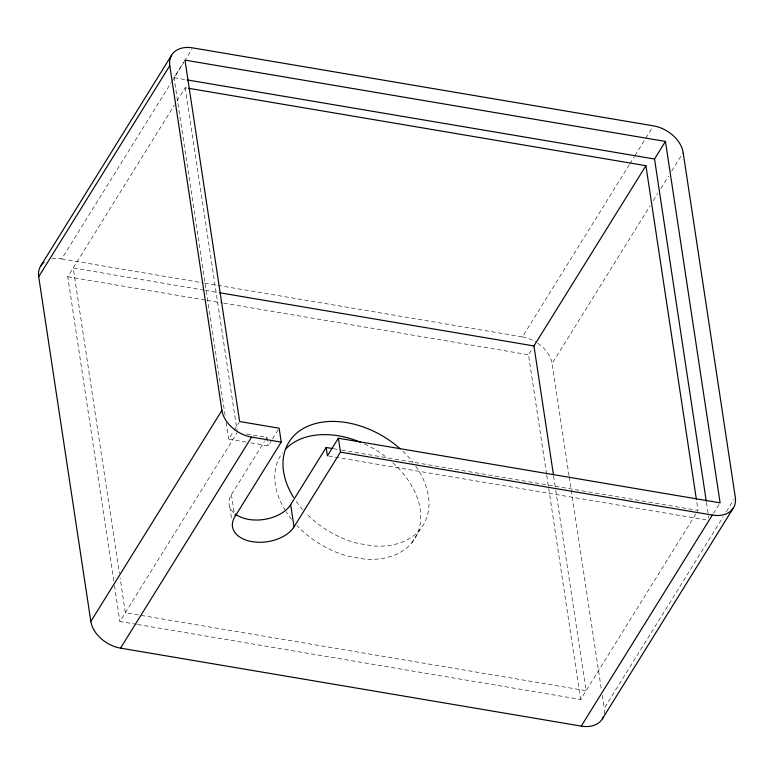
<?xml version="1.0" encoding="UTF-8"?>
<svg xmlns="http://www.w3.org/2000/svg" width="774" height="774" viewBox="0 0 774 774"><rect width="100%" height="100%" fill="white"/><g stroke="black" fill="none" stroke-linecap="round" stroke-linejoin="round"><path stroke-width="0.58" stroke-dasharray="3.87 2.9" d="M225.099 415.261L174.053 77.71L183.757 62.075M51.848 258.922A28.706 19.882 31.8 0 1 61.668 258.932L171.112 82.721M171.741 81.705L183.835 62.239M184.473 61.214L192.107 48.917M113.759 580.945L67.754 276.782L174.373 105.129M176.917 101.036L185.18 87.723L187.56 88.12M246.132 442.06L228.707 439.11L233.564 431.292M234.164 430.315L239.021 422.507M136.563 624.318L119.893 621.503L237.318 432.443M233.7 512.688A32.285 20.056 -8.6 0 1 231.436 494.615L264.398 441.538M265.037 440.522L266.933 437.455L245.61 433.846M250.776 442.844L268.201 445.795L271.838 439.932M272.448 438.955L279.124 428.206M204.53 283.11L522.392 336.903L629.291 164.794M629.93 163.769L634.39 156.6M635.019 155.574L645.206 139.185M645.835 138.159L652.84 126.888M546.531 474.027L528.487 354.744L532.735 347.903M411.797 542.835L419.992 529.648M569.045 475.72L552.085 363.596L650.083 205.826M653.256 200.708L657.716 193.539M660.899 188.411L668.533 176.124M671.716 170.996L683.161 152.555M137.753 624.521L580.626 699.473L697.413 511.44M713.434 513.588L719.501 503.816M604.194 713.928A28.706 19.882 31.8 0 0 604.223 708.326L723.206 516.742M726.389 511.624L734.023 499.327M174.053 77.71L187.163 79.925M61.668 258.932L203.339 282.907M204.181 290.144L73.22 267.988L119.399 573.341M205.371 290.347L218.462 292.562M67.754 276.782L205.855 300.148M207.045 300.351L222.525 302.973M223.715 303.166L528.487 354.744M333.323 448.688L340.473 449.897M341.663 450.1L698.051 510.414L696.426 499.675M328.621 456.021L706.807 520.022M706.478 502.529L708.82 518.038M569.229 476.919L601.514 690.427M602.24 695.197L604.223 708.326M553.613 475.971L555.597 489.091M555.78 490.281L586.082 690.679L125.359 612.708L120.125 578.12M546.715 475.217L580.626 699.473M266.933 437.455L268.201 445.795M185.18 87.723L237.134 431.253M226.182 422.411L228.707 439.11M231.436 494.615L234.619 515.678M229.868 507.202L231.813 520.08M114.484 585.715L119.893 621.503M415.793 466.219A78.929 54.664 31.8 0 1 372.749 545.893L357.607 543.329A78.929 54.664 31.8 0 1 305.923 513.162M302.847 509.824A78.929 54.664 31.8 0 1 295.504 500.381M402.761 451.165A78.929 54.664 31.8 0 1 412.968 462.388M392.863 462.775A78.929 54.664 31.8 0 1 419.063 529.135A78.929 54.664 31.8 0 1 364.554 559.08L349.422 556.525A78.929 54.664 31.8 0 1 296.945 525.517M291.546 519.315A78.929 54.664 31.8 0 1 286.022 511.633M285.413 510.656A78.929 54.664 31.8 0 1 282.375 452.916M364.554 444.015A78.929 54.664 31.8 0 1 387.551 458.247M522.392 336.903A28.706 19.882 31.8 0 1 536.014 342.108M537.804 343.269A28.706 19.882 31.8 0 1 552.085 363.596"/><path stroke-width="1.16" d="M40.548 266.198L171.625 55.157M38.7 276.715L169.777 65.674A28.706 19.882 31.8 0 1 192.745 47.891L653.479 125.862A28.706 19.882 31.8 0 1 683.161 152.555L735.3 497.285A28.706 19.882 31.8 0 1 712.332 515.068L581.255 726.109L120.521 648.138A28.706 19.882 31.8 0 1 90.839 621.445L38.7 276.715A28.706 19.882 31.8 0 1 44.031 262.299M90.839 621.445L221.915 410.404L169.777 65.674M120.521 648.138L251.608 437.097L281.223 442.109L279.124 428.206L239.63 421.53L184.976 60.12L665.447 141.429L720.11 502.839L338.354 438.229L327.431 455.818L326.173 447.478L332.133 448.485M281.223 442.109L234.803 516.848A32.285 20.056 -8.6 0 0 252.131 541.655A32.285 20.056 -8.6 0 0 294.033 526.881L340.463 452.132L338.354 438.229M235.306 514.033A32.285 20.056 -8.6 0 0 264.979 519.306A32.285 20.056 -8.6 0 0 290.676 504.638L326.173 447.478M553.439 474.781L533.954 345.949L645.913 165.694L188.75 88.323M706.294 501.339L654.523 159.018L665.447 141.429M602.375 718.843L733.452 507.802M187.163 79.925L654.523 159.018M219.652 292.766L533.954 345.949M340.463 452.132L712.332 515.068M645.913 165.694L696.426 499.675M290.676 504.638L294.033 526.881M293.598 497.469A78.929 54.664 31.8 0 1 307.143 426.532A78.929 54.664 31.8 0 1 400.197 448.804M285.296 449.394A78.929 54.664 31.8 0 1 360.297 442.148M251.608 437.097A28.706 19.882 31.8 0 1 221.915 410.404M603.314 716.985A28.706 19.882 31.8 0 1 581.255 726.109"/></g></svg>
